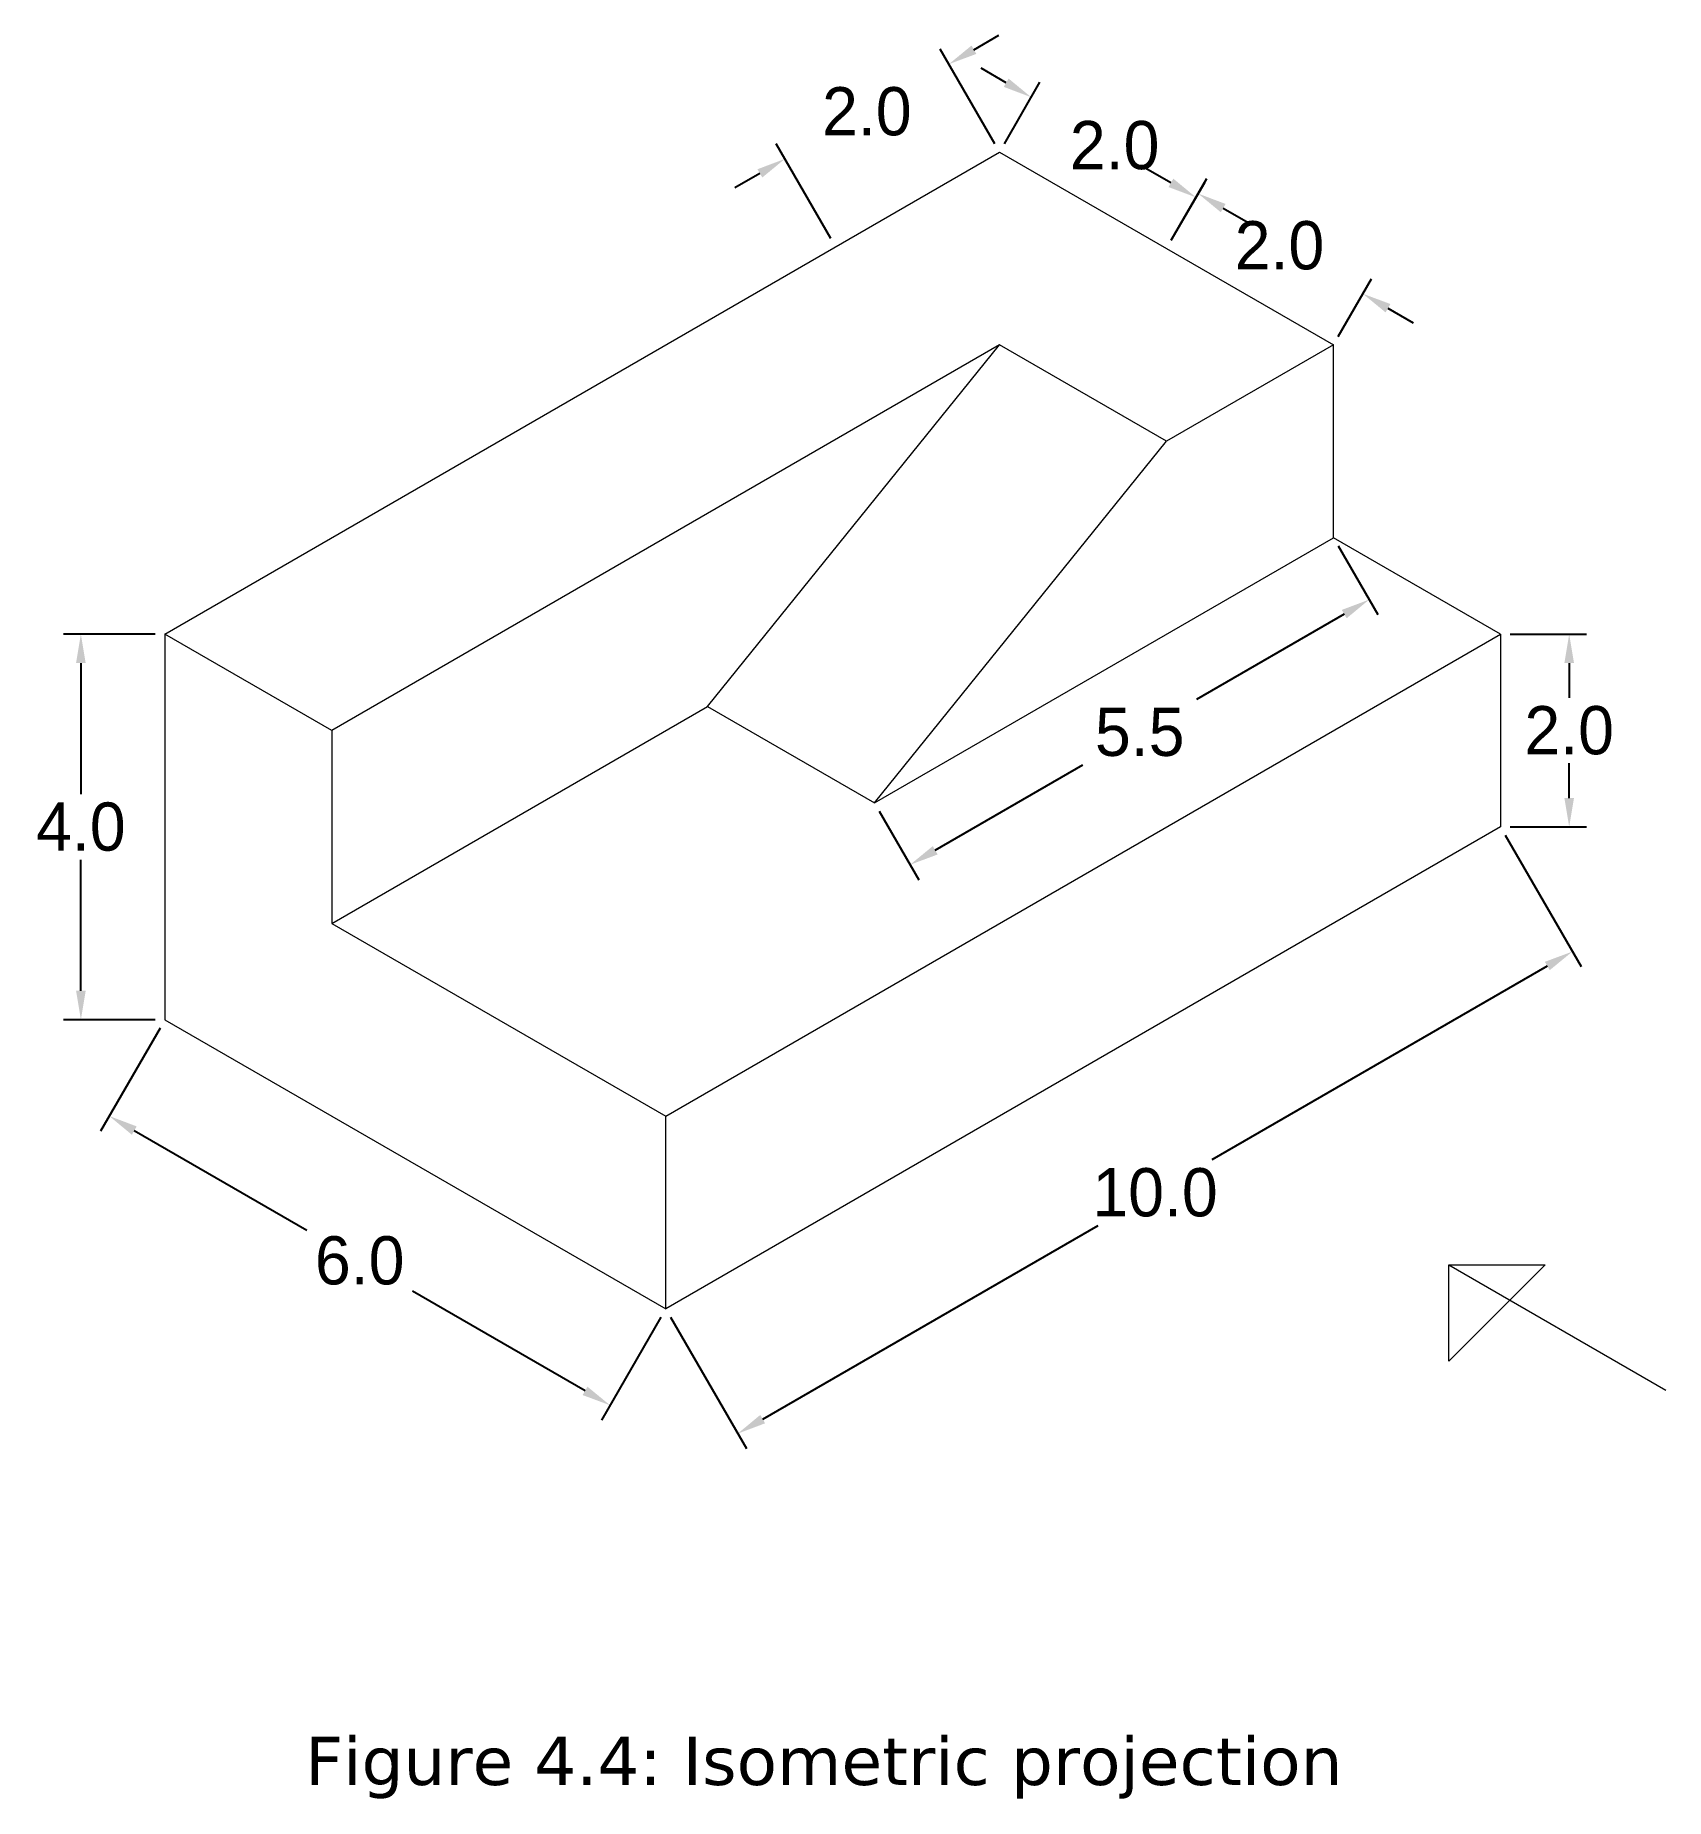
# Model space of a CAD drawing. Header units: inches. Extents: x 9.1 to 26.1, y 14.6 to 32.9.
import ezdxf

# ---------------------------------------------------------------- set-up
doc = ezdxf.new("R2010")
doc.units = ezdxf.units.IN
doc.header["$MEASUREMENT"] = 0
doc.dimstyles.get("Standard").update_dxf_attribs({"dimtxt": 0.5, "dimasz": 0.3, "dimexe": 0.18, "dimexo": 0.1, "dimgap": 0.09, "dimtad": 0, "dimtih": 1, "dimtoh": 1, "dimdec": 1, "dimzin": 0, "dimdsep": 46, "dimtxsty": 'Standard', "dimcen": 0.09, "dimadec": 0, "dimazin": 0, "dimtfac": 1, "dimtdec": 1, "dimtofl": 0, "dimtmove": 0, "dimatfit": 3, "dimfxl": 1, "dimtolj": 1, "dimtzin": 0, "dimarcsym": 0})

# ---------------------------------------------------------------- blocks, each defined once
blk = doc.blocks.new('*D1')
at = {"color": 0, "lineweight": -2}
for p, q in [((19.218, 32.423), (18.958, 32.573)), ((19.199, 31.791), (19.567, 32.429)), ((20.931, 30.791), (21.3, 31.429)), ((21.469, 31.123), (21.729, 30.973))]:
    blk.add_line(p, q, dxfattribs=at)
at = {"color": 0, "lineweight": 20}
for points in [[(19.243, 32.466), (19.193, 32.38), (19.477, 32.273)], [(21.494, 31.166), (21.444, 31.08), (21.21, 31.273)]]:
    blk.add_solid(points, dxfattribs=at)
at = {"layer": 'Defpoints', "color": 0, "lineweight": 20}
for p in [(19.149, 31.704), (21.21, 31.273), (20.881, 30.704)]:
    blk.add_point(p, dxfattribs=at)
at = {"color": 0, "lineweight": 5, "insert": (20.343, 31.773), "char_height": 0.5, "attachment_point": 5}
blk.add_mtext('\\A1;2.0', dxfattribs=at)
blk = doc.blocks.new('*D2')
at = {"color": 0, "lineweight": -2}
for p, q in [((20.927, 31.384), (20.668, 31.534)), ((20.931, 30.791), (21.277, 31.39)), ((22.663, 29.791), (23.009, 30.39)), ((23.179, 30.084), (23.439, 29.934))]:
    blk.add_line(p, q, dxfattribs=at)
at = {"color": 0, "lineweight": 20}
for points in [[(20.952, 31.428), (20.902, 31.341), (21.187, 31.234)], [(23.204, 30.128), (23.154, 30.041), (22.919, 30.234)]]:
    blk.add_solid(points, dxfattribs=at)
at = {"layer": 'Defpoints', "color": 0, "lineweight": 20}
for p in [(20.881, 30.704), (22.919, 30.234), (22.613, 29.704)]:
    blk.add_point(p, dxfattribs=at)
at = {"color": 0, "lineweight": 5, "insert": (22.053, 30.734), "char_height": 0.5, "attachment_point": 5}
blk.add_mtext('\\A1;2.0', dxfattribs=at)
blk = doc.blocks.new('*D3')
at = {"color": 0, "lineweight": -2}
for p, q in [((19.099, 31.791), (18.533, 32.771)), ((18.883, 32.766), (19.143, 32.916)), ((17.398, 30.809), (16.831, 31.789)), ((16.662, 31.483), (16.402, 31.333))]:
    blk.add_line(p, q, dxfattribs=at)
at = {"color": 0, "lineweight": 20}
for points in [[(18.858, 32.809), (18.908, 32.722), (18.623, 32.616)], [(16.637, 31.526), (16.687, 31.44), (16.921, 31.633)]]:
    blk.add_solid(points, dxfattribs=at)
at = {"layer": 'Defpoints', "color": 0, "lineweight": 20}
for p in [(19.149, 31.704), (16.921, 31.633), (17.448, 30.722)]:
    blk.add_point(p, dxfattribs=at)
at = {"color": 0, "lineweight": 5, "insert": (17.772, 32.124), "char_height": 0.5, "attachment_point": 5}
blk.add_mtext('\\A1;2.0', dxfattribs=at)
blk = doc.blocks.new('*D4')
at = {"color": 0, "lineweight": -2}
for p, q in [((24.445, 26.704), (25.239, 26.704)), ((25.059, 26.404), (25.059, 26.044)), ((25.059, 25.004), (25.059, 25.364)), ((24.445, 24.704), (25.239, 24.704))]:
    blk.add_line(p, q, dxfattribs=at)
at = {"color": 0, "lineweight": 20}
for points in [[(25.009, 26.404), (25.109, 26.404), (25.059, 26.704)], [(25.009, 25.004), (25.109, 25.004), (25.059, 24.704)]]:
    blk.add_solid(points, dxfattribs=at)
at = {"layer": 'Defpoints', "color": 0, "lineweight": 20}
for p in [(24.345, 26.704), (24.345, 24.704), (25.059, 24.704)]:
    blk.add_point(p, dxfattribs=at)
at = {"color": 0, "lineweight": 5, "insert": (25.059, 25.704), "char_height": 0.5, "attachment_point": 5}
blk.add_mtext('\\A1;2.0', dxfattribs=at)
blk = doc.blocks.new('*D5')
at = {"color": 0, "lineweight": -2}
for p, q in [((22.663, 27.618), (23.074, 26.906)), ((22.725, 26.912), (21.192, 26.027)), ((18.481, 24.462), (20.014, 25.347)), ((17.9, 24.868), (18.311, 24.156))]:
    blk.add_line(p, q, dxfattribs=at)
at = {"color": 0, "lineweight": 20}
for points in [[(22.7, 26.955), (22.75, 26.868), (22.984, 27.062)], [(18.456, 24.505), (18.506, 24.418), (18.221, 24.312)]]:
    blk.add_solid(points, dxfattribs=at)
at = {"layer": 'Defpoints', "color": 0, "lineweight": 20}
for p in [(22.613, 27.704), (17.85, 24.954), (18.221, 24.312)]:
    blk.add_point(p, dxfattribs=at)
at = {"color": 0, "lineweight": 5, "insert": (20.603, 25.687), "char_height": 0.5, "attachment_point": 5}
blk.add_mtext('\\A1;5.5', dxfattribs=at)
blk = doc.blocks.new('*D6')
at = {"color": 0, "lineweight": -2}
for p, q in [((10.389, 26.704), (9.437, 26.704)), ((9.617, 26.404), (9.617, 25.044)), ((9.617, 23.004), (9.617, 24.364)), ((10.389, 22.704), (9.437, 22.704))]:
    blk.add_line(p, q, dxfattribs=at)
at = {"color": 0, "lineweight": 20}
for points in [[(9.567, 26.404), (9.667, 26.404), (9.617, 26.704)], [(9.567, 23.004), (9.667, 23.004), (9.617, 22.704)]]:
    blk.add_solid(points, dxfattribs=at)
at = {"layer": 'Defpoints', "color": 0, "lineweight": 20}
for p in [(10.489, 26.704), (9.617, 22.704), (10.489, 22.704)]:
    blk.add_point(p, dxfattribs=at)
at = {"color": 0, "lineweight": 5, "insert": (9.617, 24.704), "char_height": 0.5, "attachment_point": 5}
blk.add_mtext('\\A1;4.0', dxfattribs=at)
blk = doc.blocks.new('*D7')
at = {"color": 0, "lineweight": -2}
for p, q in [((10.439, 22.618), (9.822, 21.549)), ((10.171, 21.555), (11.961, 20.521)), ((14.848, 18.855), (13.058, 19.888)), ((15.635, 19.618), (15.018, 18.549))]:
    blk.add_line(p, q, dxfattribs=at)
at = {"color": 0, "lineweight": 20}
for points in [[(10.196, 21.598), (10.146, 21.511), (9.912, 21.705)], [(14.873, 18.898), (14.823, 18.811), (15.108, 18.705)]]:
    blk.add_solid(points, dxfattribs=at)
at = {"layer": 'Defpoints', "color": 0, "lineweight": 20}
for p in [(10.489, 22.704), (15.685, 19.704), (15.108, 18.705)]:
    blk.add_point(p, dxfattribs=at)
at = {"color": 0, "lineweight": 5, "insert": (12.51, 20.205), "char_height": 0.5, "attachment_point": 5}
blk.add_mtext('\\A1;6.0', dxfattribs=at)
blk = doc.blocks.new('*D8')
at = {"color": 0, "lineweight": -2}
for p, q in [((24.395, 24.618), (25.182, 23.256)), ((24.832, 23.261), (21.351, 21.251)), ((16.691, 18.561), (20.173, 20.571)), ((15.735, 19.618), (16.522, 18.256))]:
    blk.add_line(p, q, dxfattribs=at)
at = {"color": 0, "lineweight": 20}
for points in [[(24.807, 23.305), (24.857, 23.218), (25.092, 23.411)], [(16.666, 18.605), (16.716, 18.518), (16.432, 18.411)]]:
    blk.add_solid(points, dxfattribs=at)
at = {"layer": 'Defpoints', "color": 0, "lineweight": 20}
for p in [(24.345, 24.704), (25.092, 23.411), (15.685, 19.704)]:
    blk.add_point(p, dxfattribs=at)
at = {"color": 0, "lineweight": 5, "insert": (20.762, 20.911), "char_height": 0.5, "attachment_point": 5}
blk.add_mtext('\\A1;10.0', dxfattribs=at)

msp = doc.modelspace()

# ---------------------------------------------------------------- linework, layer by layer
at = {"color": 0, "lineweight": 5}
for p, q in [((10.489, 26.704), (19.149, 31.704)), ((19.149, 31.704), (22.613, 29.704)), ((19.149, 29.704), (12.221, 25.704)), ((16.118, 25.954), (19.149, 29.704)), ((20.881, 28.704), (19.149, 29.704)), ((22.613, 29.704), (20.881, 28.704)), ((22.613, 27.704), (22.613, 29.704)), ((17.85, 24.954), (20.881, 28.704)), ((17.85, 24.954), (22.613, 27.704)), ((24.345, 26.704), (22.613, 27.704)), ((12.221, 25.704), (10.489, 26.704)), ((10.489, 26.704), (10.489, 22.704)), ((15.685, 21.704), (24.345, 26.704)), ((24.345, 26.704), (24.345, 24.704)), ((12.221, 23.704), (16.118, 25.954)), ((16.118, 25.954), (17.85, 24.954)), ((12.221, 25.704), (12.221, 23.704)), ((24.345, 24.704), (15.685, 19.704)), ((12.221, 23.704), (15.685, 21.704)), ((10.489, 22.704), (15.685, 19.704)), ((15.685, 19.704), (15.685, 21.704)), ((15.685, 19.704), (15.685, 21.704)), ((23.809, 19.163), (23.809, 20.163)), ((23.809, 20.163), (24.809, 20.163)), ((24.809, 20.163), (23.809, 19.163)), ((23.809, 20.163), (26.061, 18.863))]:
    msp.add_line(p, q, dxfattribs=at)

# ---------------------------------------------------------------- texts
at = {"insert": (11.944, 15.267), "char_height": 0.5, "width": 13.48562, "attachment_point": 1}
msp.add_mtext('{\\fVerdana|b0|i0|c0|p34;\\C2;Figure 4.4: Isometric projection }', dxfattribs=at)

# ---------------------------------------------------------------- dimensions: what is measured, and where the dimension line sits
at = {"color": 0, "lineweight": 5}
for p1, p2, distance, picture, middle in [((19.149, 31.704), (17.448, 30.722), -1.052, '*D3', (17.772, 32.124)), ((19.149, 31.704), (20.881, 30.704), 0.657, '*D1', (20.343, 31.773)), ((20.881, 30.704), (22.613, 29.704), 0.612, '*D2', (22.053, 30.734)), ((22.613, 27.704), (17.85, 24.954), 0.742, '*D5', (20.603, 25.687)), ((10.489, 26.704), (10.489, 22.704), -0.872, '*D6', (9.617, 24.704)), ((24.345, 26.704), (24.345, 24.704), 0.714, '*D4', (25.059, 25.704)), ((15.685, 19.704), (24.345, 24.704), -1.493, '*D8', (20.762, 20.911)), ((10.489, 22.704), (15.685, 19.704), -1.154, '*D7', (12.51, 20.205))]:
    dim = msp.add_aligned_dim(p1=p1, p2=p2, distance=distance, dimstyle='Standard', dxfattribs=at)
    dim.commit()
    dim.dimension.update_dxf_attribs({"geometry": picture, "text_midpoint": middle})

doc.saveas('drawing.dxf')
